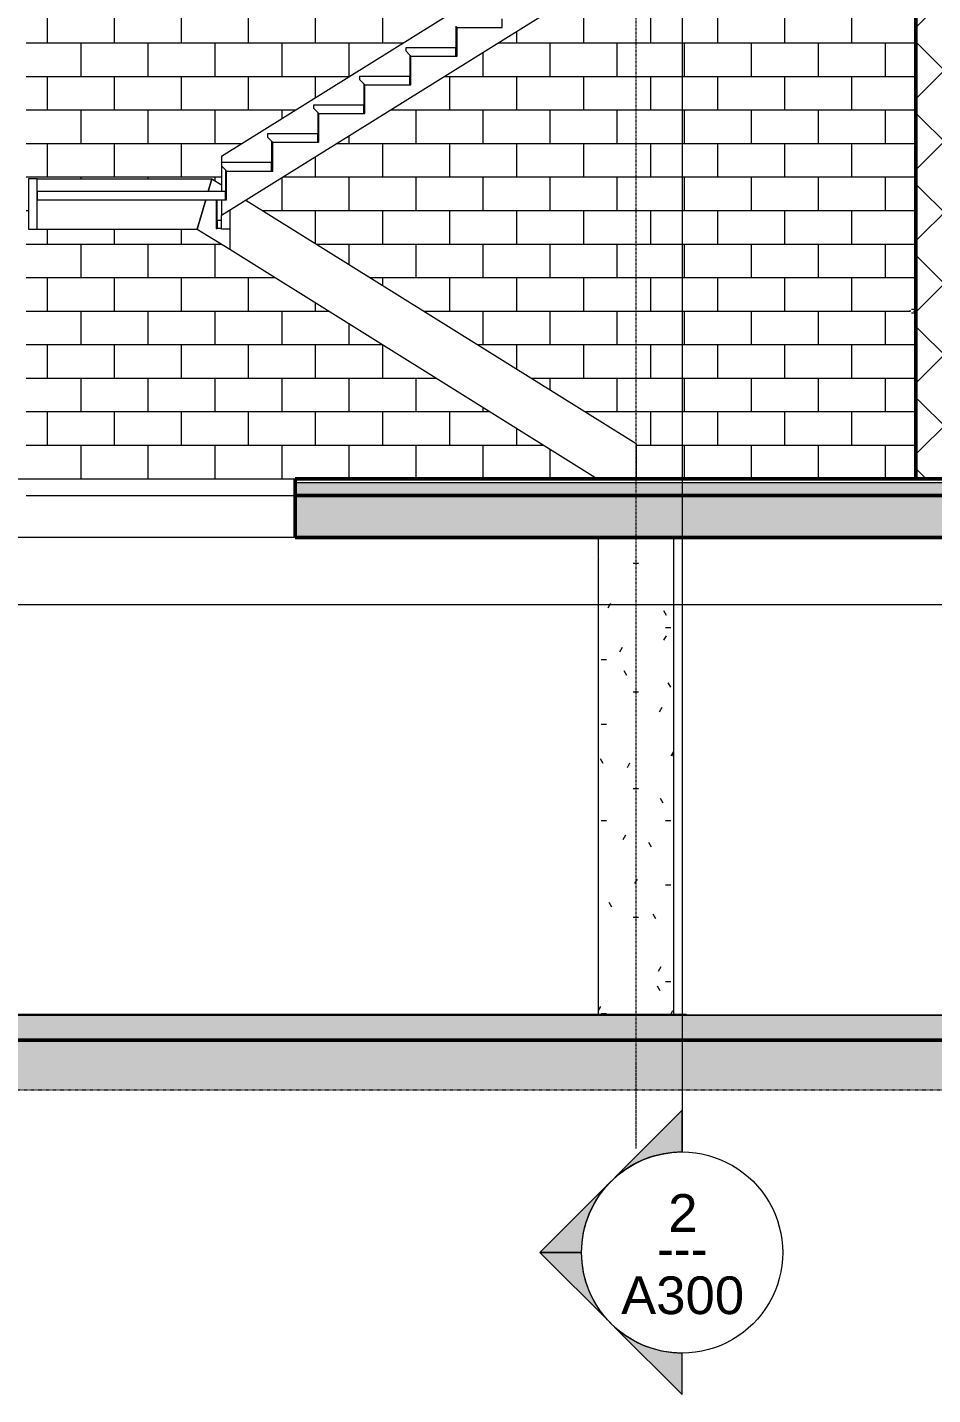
# Model space of a CAD drawing. Header units: inches. Extents: x 9609 to 15463, y -232 to 527.
# Drawn here: x 10021.9 to 10238, y -218.6 to 107.7 of the extents above; entities that cross this region are included whole.
import ezdxf

# ---------------------------------------------------------------- set-up
doc = ezdxf.new("R2010")
doc.units = ezdxf.units.IN
doc.header["$MEASUREMENT"] = 0
doc.linetypes.add('Aligning Line 1_8_', pattern=[0.25, 0.125, -0.125])
doc.linetypes.add('Grid Line 1_2_', pattern=[0.8749999999999999, 0.4999999999999999, -0.125, 0.125, -0.125])
for name, color, linetype, lineweight in [('0-1', 7, 'Continuous', 5), ('0-3', 7, 'Continuous', 13), ('A-DOOR-1', 250, 'Continuous', 9), ('A-FLOR', 192, 'Continuous', 13), ('A-FLOR-1', 192, 'Continuous', 50), ('A-FLOR-LEVL-1', 51, 'Grid Line 1_2_', 9), ('A-FLOR-MCUT', 51, 'Continuous', 13), ('A-FLOR-PATT-1', 8, 'Continuous', 9), ('A-GENM-1', 250, 'Continuous', 9), ('A-GENM-2', 10, 'Continuous', 50), ('A-WALL-2', 10, 'Continuous', 50), ('A-WALL-PATT-3', 55, 'Continuous', 9), ('A-WALL-PATT-4', 252, 'Continuous', 9), ('C-BLDG-PADS-1', 253, 'Continuous', 9), ('C-BLDG-PADS-2', 7, 'Continuous', 13), ('C-TOPO', 7, 'Continuous', 9), ('C-TOPO-1', 10, 'Continuous', 50), ('C-TOPO-2', 250, 'Continuous', 9), ('G-ANNO-SYMB', 111, 'Aligning Line 1_8_', 9), ('G-ANNO-SYMB-2', 147, 'Aligning Line 1_8_', 9), ('G-ANNO-SYMB-3', 111, 'Continuous', 9), ('S-COLS', 52, 'Continuous', 9), ('S-GRID-1', 1, 'Grid Line 1_2_', 9), ('S-STRS-1', 250, 'Continuous', 9)]:
    doc.layers.add(name, color=color, linetype=linetype, lineweight=lineweight)
doc.styles.add('Arial', font='arial.ttf', dxfattribs={"height": 8.999999999999991})
doc.styles.add('Century Gothic', font='ufonts.com_century-gothic.ttf', dxfattribs={"height": 8.999999999999991})
pattern_1 = [(49.99999999999999, (10995.947, 72), (27.54270046216776, -2.409921005199992), [2.88, -31.68]), (355, (10995.947, 72), (-5.327844435381706, 28.88426558997774), [2.304, -25.344]), (100.451, (10998.243, 71.79899999999999), (22.21531621912823, 26.47392965322938), [2.448, -26.924]), (46.184, (10995.947, 79.68), (40.98187469590783, -6.356421902997745), [4.32, -47.52]), (96.636, (10999.363, 79.15), (35.89074818015425, 37.40618916795393), [3.671, -40.386]), (351.184, (10995.947, 79.68), (35.89097341714983, 37.40621617016942), [3.456, -38.016]), (21, (10999.787, 77.76), (22.92103572469458, -15.46073055541926), [2.88, -31.68]), (326, (10999.787, 77.76), (9.343532092013643, 27.84573814869183), [2.304, -25.344]), (71.45100000000001, (11001.697, 76.472), (32.26476914719338, 12.38442158028859), [2.448, -26.924]), (37.50000000000001, (10995.947, 72), (0.4668550243151897, 12.7827070445298), [1.267, -23.77, 1.267, -24.461, -25.44]), (37.50000000000001, (10995.947, 72), (0.4668550243151897, 12.7827070445298), [-50.765, 1.267, -24.173]), (7.499999999999999, (10995.947, 72), (10.10158952275669, 15.14509036333994), [1.267, -13.402, 1.267, -23.194, -9.696]), (7.499999999999999, (10995.947, 72), (10.10158952275669, 15.14509036333994), [-39.13, 1.267, -8.429]), (327.5, (10987.384, 72), (20.49916090120071, -0.8657796178497925), [1.267, -8.333, 1.267, -28.685, -39.744]), (327.5, (10987.384, 72), (20.49916090120071, -0.8657796178497925), [-39.552, 1.267, -38.477]), (317.5, (10983.544, 72), (22.39477935398379, 3.844287929692774), [1.267, -11.213, 1.267, -18.624, -28.224]), (317.5, (10983.544, 72), (22.39477935398379, 3.844287929692774), [-32.371, 1.267, -26.957])]
pattern_2 = [(0, (10995.947, 72), (30.72, 7.68), [1.267, -21.773, 1.267, -21.773, -122.88]), (0, (10995.947, 72), (30.72, 7.68), [-46.08, 1.267, -44.813, 1.267, -21.773, -53.76]), (0, (10995.947, 72), (30.72, 7.68), [-115.2, 1.267, -14.093, 1.267, -37.133]), (120, (11007.467, 75.84), (-22.01107510106448, 22.76430040425796), [1.267, -21.773, 1.267, -21.773, -122.88]), (120, (11007.467, 75.84), (-22.01107510106448, 22.76430040425796), [-46.07999999999999, 1.267, -44.813, 1.267, -21.773, -53.75999999999999]), (120, (11007.467, 75.84), (-22.01107510106448, 22.76430040425796), [-115.2, 1.267, -14.093, 1.267, -37.133]), (240, (11011.307, 91.2), (-8.708924898935503, -30.44430040425795), [1.267, -21.773, 1.267, -21.773, -122.88]), (240, (11011.307, 91.2), (-8.708924898935503, -30.44430040425795), [-46.08, 1.267, -44.813, 1.267, -21.773, -53.76]), (240, (11011.307, 91.2), (-8.708924898935503, -30.44430040425795), [-115.2, 1.267, -14.093, 1.267, -37.133])]

# ---------------------------------------------------------------- blocks, each defined once
blk = doc.blocks.new('CTR - 2nd Phase_rvt-1-BUILDING SECTION - EAST_WEST - LOOKING NORTH')
at = {"layer": 'A-FLOR-LEVL-1'}
for p, q in [((9609.49031869057, -1.467245334513558e-26), (12558.4813005195, -1.467245334513572e-26)), ((9609.49031869057, -30), (12558.4813005195, -30)), ((9609.49031869057, -128), (12558.4813005195, -128))]:
    blk.add_line(p, q, dxfattribs=at)
blk = doc.blocks.new('CTR  - Topography_rvt-1-BUILDING SECTION - EAST_WEST - LOOKING NORTH')
at = {"layer": 'C-BLDG-PADS-1'}
h = blk.add_hatch(dxfattribs=at)
h.set_pattern_fill('FP_2', color=256, style=0, pattern_type=2)
h.set_pattern_definition(pattern_1)
h.paths.add_polyline_path([(12082.18939611051, -134), (12082.18939611051, -128), (9896.189396110512, -128), (9896.189396110512, -134.0000000000002), (12031.20210150602, -134)], flags=0)
at = {"layer": 'C-TOPO'}
h = blk.add_hatch(dxfattribs=at)
h.set_pattern_fill('FP_16', color=256, style=0, pattern_type=2)
h.set_pattern_definition([(0, (10995.947, 72), (24, 24), [24, -24]), (0, (10995.947, 81), (24, 24), [24, -24]), (0, (10995.947, 90), (24, 24), [24, -24]), (90, (10998.947, 93), (-24, 24), [24, -24]), (90, (11007.947, 93), (-24, 24), [24, -24]), (90, (11016.947, 93), (-24, 24), [24, -24])])
h.paths.add_polyline_path([(12070.18939611052, -145.8905844067375), (12070.18939611052, -134.0062805993544), (9908.18939611051, -134.0062805993542), (9908.18939611051, -145.8905844067452), (12031.20210150602, -145.8905844067375)], flags=0)
at = {"layer": 'A-FLOR-LEVL-1'}
for p, q in [((9609.49031869057, -1.467245334513558e-26), (12558.4813005195, -1.467245334513572e-26)), ((9609.49031869057, -128), (12558.4813005195, -128))]:
    blk.add_line(p, q, dxfattribs=at)
at = {"layer": 'C-BLDG-PADS-2'}
for p, q in [((12082.18939611051, -128), (9896.189396110512, -128)), ((9896.189396110512, -134), (12082.18939611051, -134))]:
    blk.add_line(p, q, dxfattribs=at)
at = {"layer": 'C-TOPO-1'}
blk.add_line((9908.189396110512, -134.006280599354), (11374.70991170113, -134.006280599354), dxfattribs=at)
at = {"layer": 'C-TOPO-2'}
blk.add_line((11374.70947265623, -134.0062751770021), (9908.18939611051, -134.0062751770021), dxfattribs=at)
at = {"layer": 'G-ANNO-SYMB-2'}
blk.add_line((9742.87926010935, 3.462741797940042e-11), (12461.75585150602, 4.428680803662585e-11), dxfattribs=at)
blk = doc.blocks.new('HOLLOW METAL - STAIR DOOR-V29-BUILDING SECTION - EAST_WEST - LOOKING NORTH')
at = {"layer": 'A-DOOR-1'}
for p, q in [((10233.98939611044, 176.3937007874025), (10233.49333311832, 176.3937007874025)), ((10233.49333311832, 175.6062992125991), (10233.98939611044, 175.6062992125991))]:
    blk.add_line(p, q, dxfattribs=at)
at = {"layer": 'A-DOOR-1', "flags": 128}
for points in [[(10233.49333311832, 176.3937007874025), (10233.46971736979, 176.3937007874025), (10233.44613940141, 176.3937007874025), (10233.42263693292, 176.3937007874025), (10233.39924756324, 176.3937007874025), (10233.37600871037, 176.3937007874025), (10233.35295755153, 176.3937007874025), (10233.33013096366, 176.3937007874025), (10233.30756546442, 176.3937007874025), (10233.28529715379, 176.3937007874025), (10233.26336165633, 176.3937007874025), (10233.24179406415, 176.3937007874025), (10233.2206288808, 176.3937007874025), (10233.19989996605, 176.3937007874025), (10233.17964048176, 176.3937007874025), (10233.15988283876, 176.3937007874025), (10233.14065864508, 176.3937007874025), (10233.12199865532, 176.3937007874025), (10233.10393272149, 176.3937007874025), (10233.08648974523, 176.3937007874025), (10233.06969763157, 176.3937007874025), (10233.05358324432, 176.3937007874025), (10233.03817236307, 176.3937007874025), (10233.02348964192, 176.3937007874025), (10233.00955857011, 176.3937007874025), (10232.99640143438, 176.3937007874025), (10232.98403928334, 176.3937007874025), (10232.97249189378, 176.3937007874025), (10232.96177773908, 176.3937007874025), (10232.9519139596, 176.3937007874025), (10232.94291633527, 176.3937007874025), (10232.93479926038, 176.3937007874025), (10232.92757572051, 176.3937007874025), (10232.9212572718, 176.3937007874025), (10232.9158540224, 176.3937007874025), (10232.91137461636, 176.3937007874025), (10232.90782621979, 176.3937007874025), (10232.90521450934, 176.3937007874025), (10232.90354366322, 176.3937007874025), (10232.90281635441, 176.3937007874025)], [(10232.90278193722, 175.6062992125991), (10232.90325431518, 175.6062992125991), (10232.90467069334, 175.6062992125991), (10232.90702880581, 175.6062992125991), (10232.91032488011, 175.6062992125991), (10232.91455364322, 175.6062992125991), (10232.91970833002, 175.6062992125991), (10232.92578069412, 175.6062992125991), (10232.93276102103, 175.6062992125991), (10232.94063814371, 175.6062992125991), (10232.94939946045, 175.6062992125991), (10232.959030955, 175.6062992125991), (10232.96951721904, 175.6062992125991), (10232.98084147678, 175.6062992125991), (10232.99298561182, 175.6062992125991), (10233.00593019613, 175.6062992125991), (10233.01965452115, 175.6062992125991), (10233.03413663087, 175.6062992125991), (10233.04935335702, 175.6062992125991), (10233.06528035607, 175.6062992125991), (10233.08189214824, 175.6062992125991), (10233.09916215818, 175.6062992125991), (10233.11706275758, 175.6062992125991), (10233.13556530928, 175.6062992125991), (10233.15464021316, 175.6062992125991), (10233.17425695344, 175.6062992125991), (10233.19438414751, 175.6062992125991), (10233.21498959617, 175.6062992125991), (10233.23604033509, 175.6062992125991), (10233.25750268757, 175.6062992125991), (10233.27934231844, 175.6062992125991), (10233.30152428893, 175.6062992125991), (10233.32401311263, 175.6062992125991), (10233.34677281223, 175.6062992125991), (10233.36976697705, 175.6062992125991), (10233.39295882134, 175.6062992125991), (10233.41631124309, 175.6062992125991), (10233.4397868834, 175.6062992125991), (10233.46334818627, 175.6062992125991), (10233.48695745864, 175.6062992125991), (10233.49333311832, 175.6062992125991)]]:
    blk.add_lwpolyline(points, dxfattribs=at)
at = {"layer": 'A-DOOR-1'}
for radius, start, end in [(0.3937007874010305, 82.77245061664827, 90), (0.3937007874010305, 150.0000000000993, 180), (0.3937007874022339, 180, 209.999999999975), (0.3937007874024872, 269.9999999999996, 277.2275493838599)]:
    blk.add_arc((10232.90278193722, 176.0000000000002), radius, start, end, dxfattribs=at)
blk = doc.blocks.new('Parking_Stall_Multiple - STANDARD-1981804-BUILDING SECTION - EAST_WEST - LOOKING NORTH')
at = {"layer": 'A-GENM-1'}
for p, q in [((9972.189396110423, -127.7500000000011), (10179.18939611042, -127.7500000000003)), ((9972.189396110423, -127.750000000001), (10179.18939611042, -127.7500000000003)), ((10179.18939611042, -127.7500000000003), (10179.18939611042, -128.0000000000003)), ((10179.18939611042, -128.0000000000003), (10179.18939611042, -127.7500000000003))]:
    blk.add_line(p, q, dxfattribs=at)
at = {"layer": 'A-GENM-2'}
for p, q in [((9972.189396110422, -127.7500000000047), (9969.189396110422, -127.7500000000047)), ((9969.189396110422, -127.7500000000047), (9969.189396110422, -128.0000000000047)), ((9969.189396110422, -128.0000000000047), (9972.189396110422, -128.0000000000047)), ((9972.189396110422, -128.0000000000047), (9972.189396110422, -127.7500000000047))]:
    blk.add_line(p, q, dxfattribs=at)
blk = doc.blocks.new('CTR - 1st Phase - Common Walls_rvt-1-BUILDING SECTION - EAST_WEST - LOOKING NORTH')
at = {"layer": 'A-WALL-PATT-3'}
h = blk.add_hatch(dxfattribs=at)
h.set_pattern_fill('FP_22', color=256, style=0, pattern_type=2)
h.set_pattern_definition([(0, (10018.714, -128), (0, 8), []), (90, (10018.714, -128), (-7.999999999999999, 8), [8, -8])])
h.paths.add_polyline_path([(10093.71022650602, -2.557953848736376e-12), (10158.03023567099, 1.705302565824085e-13), (10062.46773567089, 59.5714285714921), (10022.21439611087, 59.57142857142866), (10022.21439611087, 71.57142857142865), (10065.90170578195, 71.57142857149789), (10068.21439611087, 70.1297514833398), (10068.21439611087, 76.98689434058069), (10121.37344060617, 110.124999999987), (10021.58939611043, 110.1249999999866), (10021.58939611043, 1.705302565824085e-13), (10085.80344719708, -1.550461800282283e-26)], flags=0)
h.paths.add_polyline_path([(10222.87635150602, -2.046363078989103e-12), (10233.98939611046, -1.705302565824395e-13), (10233.98939611046, 39.60629921259879), (10232.75827893257, 39.63736211812385), (10232.60859261556, 39.74220353968911), (10232.56182705384, 39.8031496062997), (10232.56182705385, 40.19685039370119), (10232.73101121593, 40.35134322382913), (10232.90591149212, 40.37692001916883), (10233.11783424991, 40.38771958049767), (10233.98939611046, 40.39370078740193), (10233.98939611046, 110.1249999999873), (10144.05741071724, 110.124999999987), (10074.05638116633, 66.48799456565244), (10167.2143961108, 8.415465769101045), (10167.2143961108, 1.705302565824085e-13), (10212.11250775602, 5.115907697472566e-13)], flags=0)
h.paths.add_polyline_path([(10232.91268926304, 39.68107666345417), (10232.89313929261, 39.72161150347016), (10232.91167070541, 39.68286467144019)], flags=0)
h.paths.add_polyline_path([(10233.49333311833, 39.80314960629953), (10233.46231483691, 40.09940358894141), (10233.43067369174, 40.00000000000028), (10233.46391642574, 39.8955648713869)], flags=0)
at = {"layer": 'A-WALL-PATT-4'}
h = blk.add_hatch(dxfattribs=at)
h.set_pattern_fill('FP_19', color=256, style=0, pattern_type=2)
h.set_pattern_definition([(45, (10995.947, 72), (-8.485281374238571, 8.485281374238571), []), (135, (10995.947, 72), (-8.485281374238571, -8.48528137423857), [])])
h.paths.add_polyline_path([(10241.98939611044, -1.705302565824387e-13), (10241.98939611044, 397.9999999998983), (10233.98939611044, 397.9999999998983), (10233.98939611044, -1.705302565824387e-13), (10239.02211713102, -1.705302565824387e-13)], flags=0)
at = {"layer": 'A-FLOR-LEVL-1'}
for p, q in [((9609.49031869057, -1.467245334513558e-26), (12558.4813005195, -1.467245334513572e-26)), ((9609.49031869057, -30), (12558.4813005195, -30)), ((9609.49031869057, -128), (12558.4813005195, -128))]:
    blk.add_line(p, q, dxfattribs=at)
at = {"layer": 'A-WALL-2'}
for p, q in [((10233.98939611044, 397.9999999998979), (10233.98939611044, -1.705302565824387e-13)), ((10233.98939611044, -1.492139745096357e-13), (10246.36439611044, -1.492139745096357e-13))]:
    blk.add_line(p, q, dxfattribs=at)
at = {"layer": 'G-ANNO-SYMB-2'}
blk.add_line((9706.211851506021, 3.44977419911136e-11), (12461.75585150602, 4.428740085245023e-11), dxfattribs=at)
at = {"layer": 'S-STRS-1'}
for p, q in [((10068.21439611087, 76.98689434058085), (10156.21439611077, 131.8440371976615)), ((10167.21439611079, 124.5605233621988), (10068.21439611087, 62.84623764796491)), ((10124.21439611079, 107.9642857142846), (10124.21439611079, 107.7142857142857)), ((10124.21439611079, 107.7142857142857), (10124.21439611079, 100.8571428571429)), ((10124.46439611079, 107.7142857142857), (10124.21439611079, 107.7142857142857)), ((10124.21439611079, 107.7142857142857), (10135.21439611079, 107.7142857142857)), ((10124.46439611079, 100.8571428571429), (10124.46439611079, 107.7142857142857)), ((10135.21439611079, 107.7142857142857), (10135.21439611079, 109.7142857142858)), ((10124.21439611079, 102.8571428571429), (10112.21439611079, 102.8571428571429)), ((10112.21439611079, 102.8571428571429), (10112.21439611079, 102.1071428571429)), ((10112.21439611079, 102.1071428571429), (10113.21439611079, 101.1071428571418)), ((10124.21439611079, 100.8571428571429), (10124.21439611079, 102.8571428571429)), ((10113.21439611079, 101.1071428571418), (10113.21439611079, 100.8571428571429)), ((10113.21439611079, 100.8571428571429), (10113.21439611079, 94.00000000000004)), ((10113.46439611079, 100.8571428571429), (10113.21439611079, 100.8571428571429)), ((10113.21439611079, 100.8571428571429), (10124.21439611079, 100.8571428571429)), ((10113.46439611079, 94.00000000000003), (10113.46439611079, 100.8571428571429)), ((10124.21439611079, 100.8571428571429), (10124.46439611079, 100.8571428571429)), ((10113.21439611079, 96.00000000000003), (10101.21439611079, 96.00000000000003)), ((10101.21439611079, 96.00000000000003), (10101.21439611079, 95.25000000000003)), ((10101.21439611079, 95.25000000000003), (10102.21439611079, 94.24999999999889)), ((10113.21439611079, 94.00000000000003), (10113.21439611079, 96.00000000000003)), ((10102.21439611079, 94.24999999999889), (10102.21439611079, 94.00000000000003)), ((10102.21439611079, 94.00000000000003), (10102.21439611079, 87.14285714285717)), ((10102.46439611079, 94.00000000000003), (10102.21439611079, 94.00000000000003)), ((10102.21439611079, 94.00000000000003), (10113.21439611079, 94.00000000000003)), ((10102.46439611079, 87.14285714285717), (10102.46439611079, 94.00000000000003)), ((10113.21439611079, 94.00000000000004), (10113.46439611079, 94.00000000000003)), ((10102.21439611079, 89.14285714285715), (10090.21439611079, 89.14285714285715)), ((10090.21439611079, 89.14285714285715), (10090.21439611079, 88.39285714285715)), ((10090.21439611079, 88.39285714285715), (10091.21439611079, 87.39285714285602)), ((10102.21439611079, 87.14285714285715), (10102.21439611079, 89.14285714285715)), ((10091.21439611079, 87.39285714285602), (10091.21439611079, 87.14285714285715)), ((10091.21439611079, 87.14285714285715), (10091.21439611079, 80.28571428571429)), ((10091.46439611079, 87.14285714285715), (10091.21439611079, 87.14285714285715)), ((10091.21439611079, 87.14285714285715), (10102.21439611079, 87.14285714285715)), ((10091.46439611079, 80.28571428571429), (10091.46439611079, 87.14285714285715)), ((10102.21439611079, 87.14285714285717), (10102.46439611079, 87.14285714285717)), ((10091.21439611079, 82.2857142857143), (10079.21439611079, 82.2857142857143)), ((10079.21439611079, 82.2857142857143), (10079.21439611079, 81.5357142857143)), ((10091.21439611079, 80.28571428571429), (10091.21439611079, 82.2857142857143)), ((10079.21439611079, 81.5357142857143), (10080.21439611079, 80.53571428571317)), ((10080.21439611079, 80.53571428571317), (10080.21439611079, 80.28571428571429)), ((10080.21439611079, 80.28571428571429), (10080.21439611079, 73.42857142857144)), ((10080.46439611079, 80.28571428571429), (10080.21439611079, 80.28571428571429)), ((10080.21439611079, 80.28571428571429), (10091.21439611079, 80.28571428571429)), ((10080.46439611079, 73.42857142857143), (10080.46439611079, 80.28571428571429)), ((10091.21439611079, 80.28571428571429), (10091.46439611079, 80.28571428571429)), ((10068.21439611087, 76.98689434058085), (10068.21439611087, 75.42857142857153)), ((10068.21439611079, 75.42857142857144), (10068.21439611079, 74.67857142857144)), ((10080.21439611079, 75.42857142857144), (10068.21439611079, 75.42857142857144)), ((10080.21439611079, 73.42857142857144), (10080.21439611079, 75.42857142857144)), ((10068.21439611087, 74.67857142857147), (10068.21439611087, 68.57142857142851)), ((10068.21439611079, 74.67857142857144), (10069.21439611079, 73.67857142857048)), ((10069.21439611079, 73.67857142857048), (10069.21439611079, 73.42857142857144)), ((10069.21439611079, 73.42857142857144), (10080.21439611079, 73.42857142857144)), ((10069.21439611079, 73.42857142857144), (10069.21439611079, 66.5714285714286)), ((10069.46439611079, 73.42857142857144), (10069.21439611079, 73.42857142857144)), ((10069.46439611079, 66.57142857142858), (10069.46439611079, 73.42857142857144)), ((10080.21439611079, 73.42857142857144), (10080.46439611079, 73.42857142857143)), ((10024.21439611087, 71.57142857142865), (10022.21439611087, 71.57142857142865)), ((10022.21439611087, 71.57142857142865), (10022.21439611087, 59.57142857142864)), ((10024.21439611087, 59.57142857142865), (10024.21439611087, 71.57142857142865)), ((10024.21439611087, 71.57142857142892), (10065.90170578195, 71.57142857149766)), ((10069.21439611079, 68.57142857142858), (10024.21439611087, 68.57142857142858)), ((10024.21439611087, 68.57142857142858), (10024.21439611087, 66.57142857142858)), ((10065.04321325417, 68.57142857142846), (10065.90170578195, 71.57142857149766)), ((10065.90170578195, 71.57142857149772), (10065.04321325417, 68.57142857142848)), ((10065.90170578195, 71.57142857149772), (10068.21439611084, 70.12975148336372)), ((10069.21439611079, 66.57142857142858), (10069.21439611079, 68.57142857142858)), ((10024.21439611087, 66.57142857142858), (10069.21439611079, 66.57142857142858)), ((10062.46773567089, 59.571428571492), (10064.47088490233, 66.57142857142853)), ((10064.47088490233, 66.57142857142853), (10062.46773567089, 59.57142857149194)), ((10066.9643961108, 66.57142857142858), (10066.9643961108, 59.71428571428573)), ((10067.2143961108, 59.71428571428572), (10067.2143961108, 66.57142857142858)), ((10068.21439611087, 66.57142857142856), (10068.21439611087, 62.84623764796491)), ((10069.21439611079, 66.5714285714286), (10069.46439611079, 66.57142857142858)), ((10074.05638116633, 66.48799456565155), (10167.2143961108, 8.415465769100427)), ((10068.21439611084, 59.57142857146503), (10068.21439611084, 62.84623764796486)), ((10070.21439611084, 64.09299089469373), (10070.21439611084, 59.57142857146503)), ((10070.21439611084, 64.09299089469376), (10070.21439611084, 54.74234154399345)), ((10022.21439611087, 59.57142857142864), (10024.21439611087, 59.57142857142865)), ((10024.21439611087, 59.57142857142892), (10062.46773567089, 59.571428571492)), ((10062.46773567089, 59.57142857149194), (10070.21439611083, 54.74234154399486)), ((10066.9643961108, 59.71428571428572), (10067.2143961108, 59.71428571428572)), ((10067.2143961108, 61.71428571428572), (10068.21439611084, 61.71428571428572)), ((10067.2143961108, 61.71428571428572), (10067.2143961108, 59.71428571428572)), ((10068.21439611084, 59.71428571428572), (10067.2143961108, 59.71428571428572)), ((10070.21439611084, 59.57142857146503), (10068.21439611084, 59.57142857146503)), ((10070.21439611084, 54.74234154399345), (10158.03023567099, -1.065814103641636e-14)), ((10167.2143961108, 8.415465769100432), (10167.2143961108, -1.485962973760857e-26))]:
    blk.add_line(p, q, dxfattribs=at)
at = {"layer": '0-3'}
for name, p in [('HOLLOW METAL - STAIR DOOR-V29-BUILDING SECTION - EAST_WEST - LOOKING NORTH', (0, -135.9999999999717)), ('Parking_Stall_Multiple - STANDARD-1981804-BUILDING SECTION - EAST_WEST - LOOKING NORTH', (0, 0))]:
    blk.add_blockref(name, p, dxfattribs=at)
blk = doc.blocks.new('Concrete-Rectangular-Column - ONE-V5-BUILDING SECTION - EAST_WEST - LOOKING NORTH')
at = {"layer": 'S-COLS'}
h = blk.add_hatch(dxfattribs=at)
h.set_pattern_fill('FP_1', color=256, style=0, pattern_type=2)
h.set_pattern_definition(pattern_2)
h.paths.add_polyline_path([(10158.18939611051, -127.7500000000004), (10176.18939611051, -127.7500000000004), (10176.18939611051, -14.00000000000244), (10158.18939611051, -14.00000000000244), (10158.18939611051, -61.7845844067441)], flags=0)
for p, q in [((10158.18939611051, -14.0000000000001), (10158.18939611051, -127.7500000000004)), ((10176.18939611051, -127.7500000000004), (10176.18939611051, -14.0000000000001))]:
    blk.add_line(p, q, dxfattribs=at)
blk = doc.blocks.new('Section - Section Head - Filled-22785-BUILDING SECTION - EAST_WEST - LOOKING NORTH')
at = {"layer": 'G-ANNO-SYMB-3'}
h = blk.add_hatch(color=256, dxfattribs=at)
edge = h.paths.add_edge_path(flags=0)
edge.add_arc((10178.18939611049, 472.9348735142124), 24.03123559096272, 89.99999999999989, 132.0783950246248, ccw=False)
edge.add_line((10178.18939611049, 496.9661091051759), (10178.18939611049, 506.8759990111665))
edge.add_line((10178.18939611049, 506.8759990111665), (10162.08494075386, 490.7715436545296))
h = blk.add_hatch(color=256, dxfattribs=at)
edge = h.paths.add_edge_path(flags=0)
edge.add_line((10161.21883336202, 489.9054362626894), (10144.24827061354, 472.9348735142124))
edge.add_line((10144.24827061354, 472.9348735142124), (10154.18939611049, 472.9348735142124))
edge.add_arc((10178.18939611049, 472.934873514212), 23.99999999999891, 135.0000000000001, 179.9999999999995, ccw=False)
h = blk.add_hatch(color=256, dxfattribs=at)
edge = h.paths.add_edge_path(flags=0)
edge.add_arc((10178.18939611049, 472.9348735142123), 23.99999999999986, 180, 225.000000000001, ccw=False)
edge.add_line((10154.18939611049, 472.9348735142124), (10144.24827061354, 472.9348735142124))
edge.add_line((10144.24827061354, 472.9348735142124), (10161.21883336202, 455.9643107657351))
h = blk.add_hatch(color=256, dxfattribs=at)
edge = h.paths.add_edge_path(flags=0)
edge.add_line((10162.08494075386, 455.0982033738949), (10178.18939611049, 438.9937480172578))
edge.add_line((10178.18939611049, 438.9937480172578), (10178.18939611049, 448.9036379232484))
edge.add_arc((10178.18939611049, 472.9348735142122), 24.03123559096389, 227.9216049753765, 270, ccw=False)
for p, q in [((10162.08494075386, 490.7715436545296), (10178.18939611049, 506.8759990111665)), ((10178.18939611049, 506.8759990111665), (10178.18939611049, 496.9661091051759)), ((10144.24827061354, 472.9348735142124), (10161.21883336202, 489.9054362626894)), ((10154.18939611049, 472.9348735142124), (10144.24827061354, 472.9348735142124)), ((10161.21883336202, 455.9643107657351), (10144.24827061354, 472.9348735142124)), ((10144.24827061354, 472.9348735142124), (10154.18939611049, 472.9348735142124)), ((10178.18939611049, 438.9937480172578), (10162.08494075386, 455.0982033738949)), ((10178.18939611049, 448.9036379232484), (10178.18939611049, 438.9937480172578))]:
    blk.add_line(p, q, dxfattribs=at)
for centre, radius, start, end in [((10178.18939611049, 472.9661091051759), 23.99999999999984, 89.9999999999998, 269.9999999999994), ((10178.18939611049, 472.9348735142124), 24.03123559096272, 89.9999999999996, 132.0783950246245), ((10178.18939611049, 472.9661091051759), 24, 269.9999999999996, 90), ((10178.18939611049, 472.934873514212), 23.99999999999891, 134.9999999999998, 179.9999999999992), ((10178.18939611049, 472.9348735142123), 23.99999999999986, 179.9999999999997, 225.0000000000007), ((10178.18939611049, 472.9348735142122), 24.03123559096389, 227.9216049753762, 269.9999999999996)]:
    blk.add_arc(centre, radius, start, end, dxfattribs=at)

msp = doc.modelspace()

# ---------------------------------------------------------------- hatches: boundary and pattern name
at = {"layer": 'A-FLOR-PATT-1'}
h = msp.add_hatch(dxfattribs=at)
h.set_pattern_fill('FP_1', color=256, style=0, pattern_type=2)
h.set_pattern_definition(pattern_2)
h.paths.add_polyline_path([(11837.45291400602, -4.000000000000283), (11856.78939611049, -3.961709406738123), (11856.78939611049, -0.999999999999943), (11285.28939611048, -1.000000000000113), (11285.28939611048, -3.999999999999943), (11832.07099213102, -4.000000000000113)], flags=0)
h.paths.add_polyline_path([(10793.36007025602, -4.000000000000113), (10813.48939611049, -3.961709406741874), (10813.48939611049, -1.000000000000113), (10085.80344719708, -1.000000000000113), (10085.80344719708, -4.000000000000113), (10782.59622650602, -3.999999999999943)], flags=0)
h = msp.add_hatch(dxfattribs=at)
h.set_pattern_fill('FP_2', color=256, style=0, pattern_type=2)
h.set_pattern_definition(pattern_1)
h.paths.add_polyline_path([(11842.83483588102, -14.00000000000006), (11860.78939611049, -14.00000000000006), (11860.78939611049, -4.000000000000113), (11279.78939611049, -3.999999999999943), (11279.78939611049, -14.00000000000006), (11837.45291400602, -14.00000000000006)], flags=0)
h.paths.add_polyline_path([(10814.88775775602, -14.00000000000023), (10818.98939611049, -14.00000000000023), (10818.98939611049, -4.000000000000113), (10085.80344719708, -4.000000000000113), (10085.80344719708, -14.00000000000006), (10804.12391400602, -14.00000000000023)], flags=0)

# ---------------------------------------------------------------- linework, layer by layer
at = {"layer": 'A-FLOR'}
for p, q in [((10021.58939611043, -1.518212387021577e-26), (10085.80344719708, -1.518212387021577e-26)), ((10021.58939611043, -3.999999999999999), (10085.80344719708, -3.999999999999999)), ((10085.80344719708, -14), (10018.08939611046, -14))]:
    msp.add_line(p, q, dxfattribs=at)
at = {"layer": 'A-FLOR-1'}
for p, q in [((10484.91439611012, -1.467245334513562e-26), (10085.80344719708, -1.46724533451356e-26)), ((10085.80344719708, -1.46724533451356e-26), (10085.80344719708, -14)), ((10813.4893961105, -3.999999999999996), (10085.80344719708, -3.999999999999996)), ((10085.80344719708, -14), (10818.9893961105, -14))]:
    msp.add_line(p, q, dxfattribs=at)
at = {"layer": 'A-FLOR-LEVL-1'}
for p, q in [((9610.24031869057, -1.204935393888964e-26), (12557.73130051951, -1.204935393888974e-26)), ((9610.24031869057, -30), (12557.73130051951, -30)), ((9610.24031869057, -128), (12557.73130051951, -128))]:
    msp.add_line(p, q, dxfattribs=at)
at = {"layer": 'A-FLOR-MCUT'}
msp.add_line((10813.4893961105, -0.9999999999999963), (10085.80344719708, -0.9999999999999963), dxfattribs=at)
at = {"layer": 'G-ANNO-SYMB'}
for p, q in [((9706.211851506021, 3.44977419911136e-11), (12461.75585150602, 4.428740085245023e-11)), ((9706.240318690585, -145.8386732357346), (12461.75585150602, -145.8386732357249))]:
    msp.add_line(p, q, dxfattribs=at)
at = {"layer": 'G-ANNO-SYMB-3'}
msp.add_line((10178.1893961105, 448.9348735142126), (10178.1893961105, -160.643788526339), dxfattribs=at)
at = {"layer": 'S-GRID-1'}
msp.add_line((10167.18939611051, -159.8355747435264), (10167.18939611051, 470.5000000001494), dxfattribs=at)

# ---------------------------------------------------------------- block references
at = {"layer": '0-1'}
for name in ['CTR - 2nd Phase_rvt-1-BUILDING SECTION - EAST_WEST - LOOKING NORTH', 'CTR - 1st Phase - Common Walls_rvt-1-BUILDING SECTION - EAST_WEST - LOOKING NORTH', 'CTR  - Topography_rvt-1-BUILDING SECTION - EAST_WEST - LOOKING NORTH']:
    msp.add_blockref(name, (0, 0), dxfattribs=at)
at = {"layer": 'G-ANNO-SYMB-3', "extrusion": (0, 0, -1), "rotation": 180}
msp.add_blockref('Section - Section Head - Filled-22785-BUILDING SECTION - EAST_WEST - LOOKING NORTH', (0, 288.2910849880323), dxfattribs=at)
at = {"layer": 'S-COLS'}
msp.add_blockref('Concrete-Rectangular-Column - ONE-V5-BUILDING SECTION - EAST_WEST - LOOKING NORTH', (0, 0), dxfattribs=at)

# ---------------------------------------------------------------- texts
at = {"layer": 'G-ANNO-SYMB-3', "char_height": 8.999999999999991, "attachment_point": 1}
for s, insert, width, style in [('2', (10174.86841963474, -170.735152066171), 8.483999999999991, 'Arial'), ('---', (10172.21710854802, -179.2418449795568), 15.45299999999999, 'Century Gothic'), ('A300', (10163.62432514655, -190.3713962555038), 35.75399999999996, 'Arial')]:
    msp.add_mtext(s, dxfattribs=dict(at, insert=insert, width=width, style=style))

doc.saveas('drawing.dxf')
